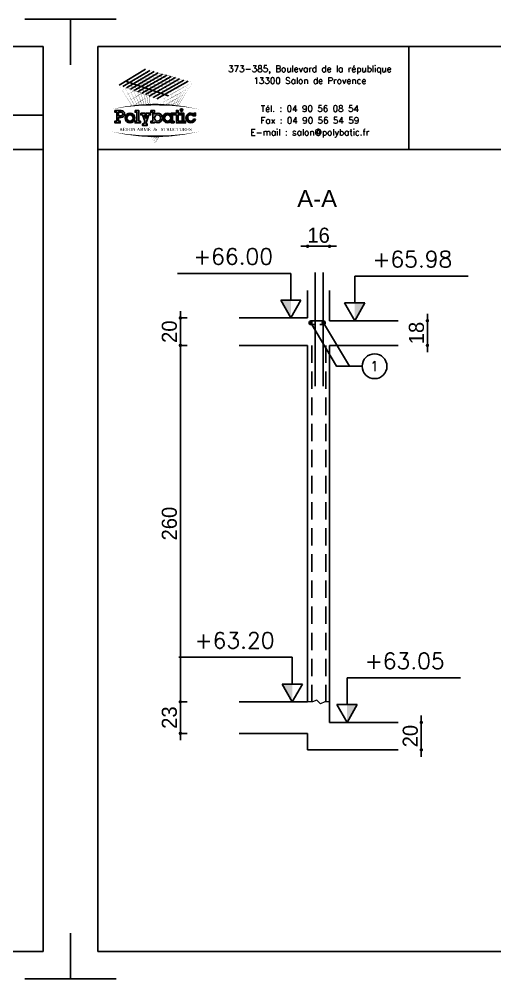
# Model space of a CAD drawing. Header units: metres. Extents: x -5618 to 118954, y -306 to 4637.
# Drawn here: x 16127 to 16474, y 894 to 1594 of the extents above; entities that cross this region are included whole.
import ezdxf
from ezdxf.enums import TextEntityAlignment as Align

# ---------------------------------------------------------------- set-up
doc = ezdxf.new("R2010")
doc.units = ezdxf.units.M
doc.linetypes.add('CACHEX2', pattern=[19.05, 12.7, -6.35])
for name, color, linetype in [('COTATION', 1, 'Continuous'), ('GO-FER-HA', 140, 'Continuous'), ('GO-TEXTE', 9, 'Continuous'), ('K_ENT_M_Building_V.76', 7, 'Continuous'), ('STR_COTATION', 1, 'Continuous'), ('STR_VOI-POT', 6, 'Continuous')]:
    doc.layers.add(name, color=color, linetype=linetype)
doc.layers.add('Kofragna_forma', color=7, linetype='Continuous', lineweight=70)
doc.styles.add('GrDimensions', font='simplex.shx')
doc.styles.add('POLYBATIC', font='TIMES.TTF')
doc.styles.add('schéma', font='simplex.shx')
doc.styles.add('TEXTE', font='romans.shx')
doc.styles.add('TEXTEBA', font='ARIAL.TTF')
doc.dimstyles.new('COUPE-20', dxfattribs={"dimscale": 0.5, "dimtxt": 22, "dimasz": 5, "dimexe": 0.05, "dimexo": 0, "dimgap": 5, "dimtad": 1, "dimdec": 0, "dimdsep": 46, "dimtxsty": 'Standard', "dimblk1": 'DOT', "dimblk2": 'DOT', "dimsah": 1, "dimcen": 0, "dimdle": 150, "dimclrd": 1, "dimclre": 1, "dimclrt": 7, "dimadec": 0, "dimazin": 0, "dimtfac": 1, "dimtdec": 0, "dimtix": 1, "dimtmove": 2, "dimatfit": 3, "dimldrblk": 'DOT', "dimfxl": 0, "dimtvp": 1, "dimtolj": 1, "dimtzin": 0, "dimarcsym": 0})

# ---------------------------------------------------------------- blocks, each defined once
blk = doc.blocks.new('A$C492E529B')
h = blk.add_hatch(color=256)
h.paths.add_polyline_path([(-1.983, 0.1), (-2.083, 0.1), (-2.083, 0.3), (-1.933, 0.3, 1), (-1.933, 0.7), (-2.283, 0.7), (-2.283, 0.6), (-2.183, 0.6), (-2.183, 0.1), (-2.283, 0.1), (-2.283, 0), (-1.983, 0)])
h.paths.add_polyline_path([(-2.083, 0.4), (-2.083, 0.6), (-1.933, 0.6, -1), (-1.933, 0.4)], flags=16)
h = blk.add_hatch(color=256)
h.paths.add_polyline_path([(-1.158, 0.275, 1), (-1.708, 0.275, 1)])
h.paths.add_polyline_path([(-1.608, 0.275, -1), (-1.258, 0.275, -1)], flags=16)
for color, points in [(256, [(-0.938, 0.7), (-1.138, 0.7), (-1.138, 0.6), (-1.038, 0.6), (-1.038, 0.1), (-1.138, 0.1), (-1.138, 0), (-0.838, 0), (-0.838, 0.1), (-0.938, 0.1)]), (256, [(-0.367, 0.45), (-0.268, 0.45), (-0.268, 0.55), (-0.523, 0.55), (-0.523, 0.45), (-0.473, 0.45), (-0.543, 0.253), (-0.612, 0.45), (-0.562, 0.45), (-0.562, 0.55), (-0.818, 0.55), (-0.818, 0.45), (-0.718, 0.45), (-0.595, 0.101), (-0.648, -0.05), (-0.718, -0.05), (-0.718, -0.15), (-0.468, -0.15), (-0.468, -0.05), (-0.543, -0.05)]), (256, [(1.393, 0.55), (1.292, 0.55), (1.292, 0.7), (1.193, 0.7), (1.193, 0.55), (1.093, 0.55), (1.093, 0.45), (1.193, 0.45), (1.193, 0), (1.393, 0), (1.393, 0.1), (1.292, 0.1), (1.292, 0.45), (1.393, 0.45)]), (140, [(1.413, 0.725, 1), (1.563, 0.725, 1)]), (256, [(1.613, 0.55), (1.413, 0.55), (1.413, 0.45), (1.513, 0.45), (1.513, 0.1), (1.413, 0.1), (1.413, 0), (1.712, 0), (1.712, 0.1), (1.613, 0.1)]), (256, [(2.13, 0.4), (2.283, 0.4), (2.283, 0.55), (2.183, 0.55), (2.183, 0.487, 3.359496), (2.272, 0.2), (2.166, 0.2, -3.125802)])]:
    blk.add_hatch(color=color).paths.add_polyline_path(points)
h = blk.add_hatch(color=256)
h.paths.add_polyline_path([(-0.047, 0.487), (-0.047, 0.7), (-0.248, 0.7), (-0.248, 0.6), (-0.147, 0.6), (-0.147, 0.1), (-0.248, 0.1), (-0.248, 0), (-0.047, 0), (-0.047, 0.063, 2.12132)])
h.paths.add_polyline_path([(-0.047, 0.275, -1), (0.303, 0.275, -1)], flags=16)
h = blk.add_hatch(color=256)
h.paths.add_polyline_path([(1.073, 0.1), (0.973, 0.1), (0.973, 0.45), (1.073, 0.45), (1.073, 0.55), (0.873, 0.55), (0.873, 0.487, 2.12132), (0.873, 0.063), (0.873, 0), (1.073, 0)])
h.paths.add_polyline_path([(0.523, 0.275, -1), (0.873, 0.275, -1)], flags=16)
for p, q in [((0.873, 0.55), (0.873, 0.487)), ((1.073, 0.55), (0.873, 0.55)), ((1.073, 0.45), (1.073, 0.55)), ((-0.595, 0.101), (-0.718, 0.45)), ((-0.648, -0.05), (-0.595, 0.101)), ((-0.543, 0.253), (-0.612, 0.45)), ((-0.543, -0.05), (-0.367, 0.45)), ((-0.543, 0.253), (-0.473, 0.45)), ((0.873, 0.063), (0.873, 0)), ((0.973, 0.1), (0.973, 0.45)), ((0.973, 0.45), (1.073, 0.45)), ((1.073, 0.1), (0.973, 0.1)), ((1.073, 0), (1.073, 0.1)), ((2.166, 0.2), (2.272, 0.2)), ((0.873, 0), (1.073, 0))]:
    blk.add_line(p, q)
for points in [[(-2.283, 0.7), (-1.933, 0.7)], [(-2.283, 0.7), (-2.283, 0.6), (-2.183, 0.6), (-2.183, 0.1), (-2.283, 0.1), (-2.283, 0), (-1.983, 0), (-1.983, 0.1), (-2.083, 0.1), (-2.083, 0.3), (-1.933, 0.3)], [(-2.083, 0.4), (-2.083, 0.6), (-1.933, 0.6)], [(-1.138, 0.7), (-0.938, 0.7), (-0.938, 0.1), (-0.838, 0.1), (-0.838, 0), (-1.138, 0), (-1.138, 0.1), (-1.038, 0.1), (-1.038, 0.6), (-1.138, 0.6), (-1.138, 0.7)], [(-0.818, 0.55), (-0.562, 0.55)], [(-0.818, 0.55), (-0.818, 0.45), (-0.718, 0.45)], [(-0.612, 0.45), (-0.562, 0.45), (-0.562, 0.55)], [(-0.523, 0.55), (-0.268, 0.55), (-0.268, 0.45), (-0.367, 0.45)], [(-0.473, 0.45), (-0.523, 0.45), (-0.523, 0.55)], [(-0.248, 0.7), (-0.248, 0.6), (-0.147, 0.6), (-0.147, 0.1), (-0.248, 0.1), (-0.248, 0), (-0.047, 0), (-0.047, 0.063)], [(-0.047, 0.487), (-0.047, 0.7), (-0.248, 0.7)], [(1.093, 0.55), (1.193, 0.55), (1.193, 0.7), (1.292, 0.7), (1.292, 0.55), (1.393, 0.55), (1.393, 0.45), (1.292, 0.45), (1.292, 0.1), (1.393, 0.1), (1.393, 0), (1.193, 0), (1.193, 0.45), (1.093, 0.45)], [(1.093, 0.45), (1.093, 0.55)], [(1.413, 0.45), (1.413, 0.55), (1.613, 0.55), (1.613, 0.1), (1.712, 0.1), (1.712, 0), (1.413, 0), (1.413, 0.1), (1.513, 0.1), (1.513, 0.45), (1.413, 0.45)], [(2.183, 0.487), (2.183, 0.55), (2.283, 0.55), (2.283, 0.4), (2.13, 0.4)], [(-2.083, 0.4), (-1.933, 0.4)], [(-0.648, -0.05), (-0.718, -0.05), (-0.718, -0.15), (-0.468, -0.15), (-0.468, -0.05), (-0.543, -0.05)]]:
    blk.add_lwpolyline(points)
for centre, radius in [((-1.433, 0.275), 0.275), ((-1.433, 0.275), 0.175), ((0.128, 0.275), 0.175), ((0.698, 0.275), 0.175)]:
    blk.add_circle(centre, radius)
at = {"color": 140}
blk.add_circle((1.488, 0.725), 0.075, dxfattribs=at)
for centre, radius, start, end in [((-1.933, 0.5), 0.2, 270, 90), ((-1.933, 0.5), 0.1, 270, 90), ((0.128, 0.275), 0.275, 230.4788, 129.5212), ((0.698, 0.275), 0.275, 50.4788, 309.5212), ((2.008, 0.275), 0.275, 50.4788, 344.1734), ((2.008, 0.275), 0.175, 45.5847, 334.6231)]:
    blk.add_arc(centre, radius, start, end)
blk = doc.blocks.new('POLYBATIC')
at = {"color": 140}
for p, q in [((-0.43, 3.281), (-1.602, 2.578)), ((-1.435, 2.518), (-0.241, 3.228)), ((-1.268, 2.457), (-0.053, 3.175)), ((0.135, 3.121), (-1.101, 2.397)), ((-0.934, 2.337), (0.323, 3.068)), ((-0.767, 2.276), (0.511, 3.015)), ((-1.309, 2.754), (0.586, 2.109)), ((0.7, 2.962), (-0.6, 2.216)), ((-0.433, 2.156), (0.888, 2.908)), ((1.076, 2.855), (-0.266, 2.095)), ((-0.099, 2.035), (1.264, 2.802)), ((1.452, 2.749), (0.067, 1.974))]:
    blk.add_line(p, q, dxfattribs=at)
for points in [[(-1.016, 2.93, 0.0156, 0, 0), (-0.43, 3.281, 0, 0, 0)], [(-0.391, 2.983, 0, 0.0156, 0), (-0.923, 2.663, 0, 0, 0)], [(0.122, 2.71, 0.0156, 0, 0), (-0.869, 3.018, 0, 0, 0)], [(-0.491, 1.706, 0.0136, 0, 0), (-0.869, 3.018, 0, 0, 0)], [(-0.838, 2.873, 0.0156, 0, 0), (-0.241, 3.228, 0, 0, 0)], [(0.283, 2.803, 0.0156, 0, 0), (-0.723, 3.105, 0, 0, 0)], [(-0.398, 1.71, 0.014, 0, 0), (-0.723, 3.105, 0, 0, 0)], [(-0.661, 2.816, 0.0156, 0, 0), (-0.053, 3.175, 0, 0, 0)], [(0.444, 2.896, 0.0156, 0, 0), (-0.576, 3.193, 0, 0, 0)], [(-0.309, 1.714, 0.0145, 0, 0), (-0.576, 3.193, 0, 0, 0)], [(-0.483, 2.759, 0.0156, 0, 0), (0.135, 3.121, 0, 0, 0)], [(0.605, 2.988, 0.0156, 0, 0), (-0.43, 3.281, 0, 0, 0)], [(-0.225, 1.716, 0.0149, 0, 0), (-0.43, 3.281, 0, 0, 0)], [(-0.305, 2.702, 0.0156, 0, 0), (0.323, 3.068, 0, 0, 0)], [(-0.128, 2.646, 0.0156, 0, 0), (0.511, 3.015, 0, 0, 0)], [(1.641, 2.695, 0, 0.0156, 0), (0.605, 2.988, 0, 0, 0)], [(-1.602, 2.578, 0, 0.0156, 0), (-1.016, 2.93, 0, 0, 0)], [(-0.684, 2.246, 0.0156, 0, 0), (-1.602, 2.578, 0, 0, 0)], [(-1.031, 1.66, 0.0111, 0, 0), (-1.602, 2.578, 0, 0, 0)], [(-1.456, 2.344, 0, 0.0156, 0), (-0.923, 2.663, 0, 0, 0)], [(-0.522, 2.339, 0.0156, 0, 0), (-1.455, 2.666, 0, 0, 0)], [(-0.913, 1.673, 0.0116, 0, 0), (-1.455, 2.666, 0, 0, 0)], [(-1.435, 2.518, 0, 0.0156, 0), (-0.838, 2.873, 0, 0, 0)], [(-0.361, 2.432, 0.0156, 0, 0), (-1.309, 2.754, 0, 0, 0)], [(-0.8, 1.684, 0.0121, 0, 0), (-1.309, 2.754, 0, 0, 0)], [(-1.268, 2.457, 0, 0.0156, 0), (-0.661, 2.816, 0, 0, 0)], [(-0.2, 2.524, 0.0156, 0, 0), (-1.162, 2.842, 0, 0, 0)], [(-0.692, 1.693, 0.0126, 0, 0), (-1.162, 2.842, 0, 0, 0)], [(-1.101, 2.397, 0, 0.0156, 0), (-0.483, 2.759, 0, 0, 0)], [(-0.039, 2.617, 0.0156, 0, 0), (-1.016, 2.93, 0, 0, 0)], [(-0.589, 1.7, 0.0131, 0, 0), (-1.016, 2.93, 0, 0, 0)], [(-0.934, 2.337, 0, 0.0156, 0), (-0.305, 2.702, 0, 0, 0)], [(-0.352, 2.685, 0, 0.0156, 0), (-0.831, 2.397, 0, 0, 0)], [(-0.767, 2.276, 0, 0.0156, 0), (-0.128, 2.646, 0, 0, 0)], [(-0.6, 2.216, 0, 0.0156, 0), (0.05, 2.589, 0, 0, 0)], [(0.937, 2.305, 0, 0.0156, 0), (-0.039, 2.617, 0, 0, 0)], [(0.05, 2.589, 0.0156, 0, 0), (0.7, 2.962, 0, 0, 0)], [(1.113, 2.402, 0, 0.0156, 0), (0.122, 2.71, 0, 0, 0)], [(0.227, 2.532, 0.0156, 0, 0), (0.888, 2.908, 0, 0, 0)], [(1.289, 2.5, 0, 0.0156, 0), (0.283, 2.803, 0, 0, 0)], [(0.405, 2.475, 0.0156, 0, 0), (1.076, 2.855, 0, 0, 0)], [(1.465, 2.598, 0, 0.0156, 0), (0.444, 2.896, 0, 0, 0)], [(0.582, 2.418, 0.0156, 0, 0), (1.264, 2.802, 0, 0, 0)], [(0.76, 2.362, 0.0156, 0, 0), (1.452, 2.749, 0, 0, 0)], [(0.937, 2.305, 0.0156, 0, 0), (1.641, 2.695, 0, 0, 0)], [(0.942, 1.67, 0.0112, 0, 0), (1.465, 2.598, 0, 0, 0)], [(1.012, 1.663, 0.012, 0, 0), (1.641, 2.695, 0, 0, 0)], [(-1.31, 2.109, 0, 0.0156, 0), (-0.831, 2.397, 0, 0, 0)], [(-1.165, 1.875, 0, 0.0156, 0), (-0.739, 2.131, 0, 0, 0)], [(-0.312, 2.386, 0, 0.0156, 0), (-0.739, 2.131, 0, 0, 0)], [(0.234, 1.914, 0, 0.0156, 0), (-0.684, 2.246, 0, 0, 0)], [(0.41, 2.012, 0, 0.0156, 0), (-0.522, 2.339, 0, 0, 0)], [(-0.433, 2.156, 0, 0.0156, 0), (0.227, 2.532, 0, 0, 0)], [(0.586, 2.109, 0, 0.0156, 0), (-0.361, 2.432, 0, 0, 0)], [(-0.266, 2.095, 0, 0.0156, 0), (0.405, 2.475, 0, 0, 0)], [(0.762, 2.207, 0, 0.0156, 0), (-0.2, 2.524, 0, 0, 0)], [(-0.099, 2.035, 0, 0.0156, 0), (0.582, 2.418, 0, 0, 0)], [(0.067, 1.974, 0, 0.0156, 0), (0.76, 2.362, 0, 0, 0)], [(0.234, 1.914, 0, 0.0156, 0), (0.937, 2.305, 0, 0, 0)], [(0.587, 1.7, 0.00718, 0, 0), (0.762, 2.207, 0, 0, 0)], [(0.689, 1.693, 0.0083, 0, 0), (0.937, 2.305, 0, 0, 0)], [(0.765, 1.884, 0.0156, 0, 0), (1.342, 2.205, 0, 0, 0)], [(0.781, 1.685, 0.00933, 0, 0), (1.113, 2.402, 0, 0, 0)], [(0.852, 2.095, 0.0156, 0, 0), (1.491, 2.45, 0, 0, 0)], [(0.865, 1.678, 0.0103, 0, 0), (1.289, 2.5, 0, 0, 0)], [(-1.953, 1.508, 0, 0.0781, -0.053843), (0, 1.719, 0, 0, 0)], [(-1.019, 1.641, 0, 0.0156, 0), (-0.646, 1.864, 0, 0, 0)], [(-0.273, 2.088, 0, 0.0156, 0), (-0.646, 1.864, 0, 0, 0)], [(-0.234, 1.79, 0, 0.00638, 0), (-0.365, 1.711, 0, 0.00638, 0)], [(1.953, 1.508, 0, 0.0781, 0.053843), (0, 1.719, 0, 0, 0)], [(0.213, 1.74, 0, 0.0156, 0), (0.852, 2.095, 0, 0, 0)], [(0.21, 1.716, 0.00323, 0, 0), (0.234, 1.914, 0, 0, 0)], [(0.349, 1.712, 0.00465, 0, 0), (0.41, 2.012, 0, 0, 0)], [(0.447, 1.708, 0.00693, 0.0156, 0), (0.767, 1.886, 0, 0, 0)], [(0.474, 1.706, 0.00597, 0, 0), (0.586, 2.109, 0, 0, 0)], [(0.68, 1.675, 0.0156, 0, 0), (1.193, 1.96, 0, 0, 0)], [(0.96, 1.668, 0.00293, 0, 0), (1.044, 1.715, 0, 0, 0)], [(-1.953, 0.523, 0, 0.0781, 0.053843), (0, 0.312, 0, 0, 0)], [(1.953, 0.523, 0, 0.0781, -0.053843), (0, 0.312, 0, 0, 0)], [(0, 0, 0, 0.00381, 0), (-0.195, 0.315, 0, 0.00381, 0)], [(0, 0, 0, 0.00368, 0), (-0.171, 0.314, 0, 0.00368, 0)], [(0, 0, 0, 0.00356, 0), (-0.149, 0.314, 0, 0.00356, 0)], [(0, 0, 0, 0.00345, 0), (-0.128, 0.313, 0, 0.00345, 0)], [(0, 0, 0, 0.00334, 0), (-0.109, 0.313, 0, 0.00334, 0)], [(0, 0, 0, 0.00324, 0), (-0.09, 0.313, 0, 0.00324, 0)], [(0, 0, 0, 0.00315, 0), (-0.073, 0.313, 0, 0.00315, 0)], [(0, 0, 0, 0.00306, 0), (-0.056, 0.313, 0, 0.00306, 0)], [(0, 0, 0, 0.00306, 0), (-0.056, 0.313, 0, 0.00306, 0)], [(0, 0, 0, 0.00298, 0), (-0.041, 0.313, 0, 0.00298, 0)], [(0, 0, 0, 0.0051, 0), (0.038, 0.313, 0, 0.0051, 0)], [(0, 0, 0, 0.00425, 0), (0.127, 0.313, 0, 0.00425, 0)], [(0, 0, 0, 0.00408, 0), (0.145, 0.314, 0, 0.00408, 0)], [(0, 0, 0, 0.00392, 0), (0.162, 0.314, 0, 0.00392, 0)], [(0, 0, 0, 0.00378, 0), (0.177, 0.314, 0, 0.00378, 0)], [(0, 0, 0, 0.00365, 0), (0.191, 0.315, 0, 0.00365, 0)], [(0, 0, 0, 0.00486, 0), (0.064, 0.313, 0, 0.00486, 0)], [(0, 0, 0, 0.00464, 0), (0.087, 0.313, 0, 0.00464, 0)], [(0, 0, 0, 0.00443, 0), (0.108, 0.313, 0, 0.00443, 0)]]:
    blk.add_lwpolyline(points, format="xyseb", dxfattribs=at)
at = {"color": 5, "xscale": 0.78125, "yscale": 0.78125, "zscale": 0.78125}
blk.add_blockref('A$C492E529B', (0, 0.91), dxfattribs=at)
at = {"lineweight": 60, "style": 'POLYBATIC'}
for s, p in [('BÉTON ARMÉ', (-1.587, 0.547)), ('STRUCTURES', (0.24, 0.547))]:
    blk.add_text(s, height=0.1406, dxfattribs=at).set_placement(p)
at = {"color": 140, "style": 'POLYBATIC'}
blk.add_text('&', height=0.141, dxfattribs=at).set_placement((0, 0.547), align=Align.CENTER)
blk = doc.blocks.new('_DOT')
at = {"color": 0, "linetype": 'ByBlock'}
blk.add_line((-0.5, 0), (-1, 0), dxfattribs=at)
at = {"color": 0, "linetype": 'ByBlock', "const_width": 0.5}
blk.add_lwpolyline([(-0.25, 0, 1), (0.25, 0, 1)], format="xyb", close=True, dxfattribs=at)
blk = doc.blocks.new('*D827')
at = {"layer": 'COTATION', "color": 1, "lineweight": -2, "ltscale": 4.5}
for p, q in [((16244.76, 1098.29), (16244.76, 1100.79)), ((16249.76, 1095.79), (16244.74, 1095.79)), ((16244.76, 1072.79), (16244.76, 1095.79)), ((16249.76, 1072.79), (16244.74, 1072.79)), ((16244.76, 1070.29), (16244.76, 1067.79))]:
    blk.add_line(p, q, dxfattribs=at)
at = {"layer": 'DEFPOINTS', "color": 0, "lineweight": -3, "ltscale": 4.5}
for p in [(16244.76, 1095.79), (16287.54, 1095.79), (16287.54, 1072.79)]:
    blk.add_point(p, dxfattribs=at)
at = {"layer": 'COTATION', "color": 1, "lineweight": -2, "ltscale": 4.5, "xscale": 2.5, "yscale": 2.5, "zscale": 2.5}
for p, rotation in [((16244.76, 1095.79), 270), ((16244.76, 1072.79), 90)]:
    blk.add_blockref('_DOT', p, dxfattribs=dict(at, rotation=rotation))
at = {"layer": 'COTATION', "color": 7, "lineweight": -3, "ltscale": 4.5, "insert": (16236.76, 1084.29), "char_height": 11, "attachment_point": 5, "rotation": 90}
blk.add_mtext('\\A1;23', dxfattribs=at)
blk = doc.blocks.new('*D828')
at = {"layer": 'COTATION', "color": 1, "lineweight": -2, "ltscale": 4.5}
for p, q in [((16249.76, 1355.79), (16244.74, 1355.79)), ((16244.76, 1098.29), (16244.76, 1353.29)), ((16249.76, 1095.79), (16244.74, 1095.79))]:
    blk.add_line(p, q, dxfattribs=at)
at = {"layer": 'DEFPOINTS', "color": 0, "lineweight": -3, "ltscale": 4.5}
for p in [(16244.76, 1355.79), (16287.54, 1355.79), (16287.54, 1095.79)]:
    blk.add_point(p, dxfattribs=at)
at = {"layer": 'COTATION', "color": 1, "lineweight": -2, "ltscale": 4.5, "xscale": 2.5, "yscale": 2.5, "zscale": 2.5}
for p, rotation in [((16244.76, 1355.79), 90), ((16244.76, 1095.79), 270)]:
    blk.add_blockref('_DOT', p, dxfattribs=dict(at, rotation=rotation))
at = {"layer": 'COTATION', "color": 7, "lineweight": -3, "ltscale": 4.5, "insert": (16236.76, 1225.79), "char_height": 11, "attachment_point": 5, "rotation": 90}
blk.add_mtext('\\A1;260', dxfattribs=at)
blk = doc.blocks.new('*D829')
at = {"layer": 'COTATION', "color": 1, "lineweight": -2, "ltscale": 4.5}
for p, q in [((16244.76, 1378.29), (16244.76, 1380.79)), ((16249.76, 1375.79), (16244.74, 1375.79)), ((16244.76, 1355.79), (16244.76, 1375.79)), ((16249.76, 1355.79), (16244.74, 1355.79)), ((16244.76, 1353.29), (16244.76, 1350.79))]:
    blk.add_line(p, q, dxfattribs=at)
at = {"layer": 'DEFPOINTS', "color": 0, "lineweight": -3, "ltscale": 4.5}
for p in [(16244.76, 1375.79), (16287.54, 1375.79), (16287.54, 1355.79)]:
    blk.add_point(p, dxfattribs=at)
at = {"layer": 'COTATION', "color": 1, "lineweight": -2, "ltscale": 4.5, "xscale": 2.5, "yscale": 2.5, "zscale": 2.5}
for p, rotation in [((16244.76, 1375.79), 270), ((16244.76, 1355.79), 90)]:
    blk.add_blockref('_DOT', p, dxfattribs=dict(at, rotation=rotation))
at = {"layer": 'COTATION', "color": 7, "lineweight": -3, "ltscale": 4.5, "insert": (16236.76, 1365.79), "char_height": 11, "attachment_point": 5, "rotation": 90}
blk.add_mtext('\\A1;20', dxfattribs=at)
blk = doc.blocks.new('*D830')
at = {"layer": 'DEFPOINTS', "color": 0, "lineweight": -3, "ltscale": 4.5}
for p in [(16337.54, 1428.07), (16337.54, 1395.79, 187.69), (16353.54, 1395.79, 187.69)]:
    blk.add_point(p, dxfattribs=at)
at = {"layer": 'STR_COTATION', "color": 1, "lineweight": -2, "ltscale": 4.5}
for p, q in [((16335.04, 1428.07), (16332.54, 1428.07)), ((16337.54, 1428.08), (16337.54, 1428.09)), ((16353.54, 1428.07), (16337.54, 1428.07)), ((16353.54, 1428.08), (16353.54, 1428.09)), ((16356.04, 1428.07), (16358.54, 1428.07))]:
    blk.add_line(p, q, dxfattribs=at)
at = {"layer": 'STR_COTATION', "color": 1, "lineweight": -2, "ltscale": 4.5, "xscale": 2.5, "yscale": 2.5, "zscale": 2.5}
blk.add_blockref('_DOT', (16337.54, 1428.07), dxfattribs=at)
at = {"layer": 'STR_COTATION', "color": 1, "lineweight": -2, "ltscale": 4.5, "xscale": 2.5, "yscale": 2.5, "zscale": 2.5, "rotation": 180}
blk.add_blockref('_DOT', (16353.54, 1428.07), dxfattribs=at)
at = {"layer": 'STR_COTATION', "color": 7, "lineweight": -3, "ltscale": 4.5, "insert": (16345.54, 1436.07), "char_height": 11, "attachment_point": 5}
blk.add_mtext('\\A1;16', dxfattribs=at)
blk = doc.blocks.new('*D831')
at = {"layer": 'DEFPOINTS', "color": 0, "lineweight": -3, "ltscale": 4.5}
for p in [(16403.54, 1080.79, 187.69), (16420.44, 1080.79), (16401.56, 1060.79, 187.69)]:
    blk.add_point(p, dxfattribs=at)
at = {"layer": 'STR_COTATION', "color": 1, "lineweight": -2, "ltscale": 4.5}
for p, q in [((16420.44, 1083.29), (16420.44, 1085.79)), ((16420.44, 1060.79), (16420.44, 1080.79)), ((16420.46, 1080.79), (16420.47, 1080.79)), ((16420.44, 1058.29), (16420.44, 1055.79)), ((16420.46, 1060.79), (16420.47, 1060.79))]:
    blk.add_line(p, q, dxfattribs=at)
at = {"layer": 'STR_COTATION', "color": 1, "lineweight": -2, "ltscale": 4.5, "xscale": 2.5, "yscale": 2.5, "zscale": 2.5}
for p, rotation in [((16420.44, 1080.79), 270), ((16420.44, 1060.79), 90)]:
    blk.add_blockref('_DOT', p, dxfattribs=dict(at, rotation=rotation))
at = {"layer": 'STR_COTATION', "color": 7, "lineweight": -3, "ltscale": 4.5, "insert": (16412.44, 1070.79), "char_height": 11, "attachment_point": 5, "rotation": 90}
blk.add_mtext('\\A1;20', dxfattribs=at)
blk = doc.blocks.new('*D832')
at = {"layer": 'DEFPOINTS', "color": 0, "lineweight": -3, "ltscale": 4.5}
for p in [(16403.54, 1373.79, 281.53), (16424.94, 1373.79), (16403.54, 1355.79, 281.53)]:
    blk.add_point(p, dxfattribs=at)
at = {"layer": 'STR_COTATION', "color": 1, "lineweight": -2, "ltscale": 4.5}
for p, q in [((16424.94, 1376.29), (16424.94, 1378.79)), ((16424.94, 1355.79), (16424.94, 1373.79)), ((16424.96, 1373.79), (16424.96, 1373.79)), ((16424.94, 1353.29), (16424.94, 1350.79)), ((16424.96, 1355.79), (16424.96, 1355.79))]:
    blk.add_line(p, q, dxfattribs=at)
at = {"layer": 'STR_COTATION', "color": 1, "lineweight": -2, "ltscale": 4.5, "xscale": 2.5, "yscale": 2.5, "zscale": 2.5}
for p, rotation in [((16424.94, 1373.79), 270), ((16424.94, 1355.79), 90)]:
    blk.add_blockref('_DOT', p, dxfattribs=dict(at, rotation=rotation))
at = {"layer": 'STR_COTATION', "color": 7, "lineweight": -3, "ltscale": 4.5, "insert": (16416.94, 1364.79), "char_height": 11, "attachment_point": 5, "rotation": 90}
blk.add_mtext('\\A1;18', dxfattribs=at)

msp = doc.modelspace()

# ---------------------------------------------------------------- linework, layer by layer
msp.add_line((15939.84, 1523.74), (16144.69, 1523.74))
at = {"color": 7, "linetype": 'Continuous', "lineweight": -3}
for p, q in [((16332.71, 1388.79, 187.69), (16317.96, 1388.79, 187.69)), ((16325.33, 1375.79, 187.69), (16317.96, 1388.79, 187.69)), ((16332.71, 1388.79, 187.69), (16317.96, 1388.79, 187.69)), ((16325.33, 1375.79, 187.69), (16317.96, 1388.79, 187.69)), ((16325.33, 1375.79, 187.69), (16332.71, 1388.79, 187.69)), ((16325.33, 1375.79, 187.69), (16332.71, 1388.79, 187.69)), ((16364.52, 1386.79, 281.53), (16379.28, 1386.79, 281.53)), ((16371.9, 1373.79, 281.53), (16364.52, 1386.79, 281.53)), ((16364.52, 1386.79, 281.53), (16379.28, 1386.79, 281.53)), ((16371.9, 1373.79, 281.53), (16364.52, 1386.79, 281.53)), ((16371.9, 1373.79, 281.53), (16379.28, 1386.79, 281.53)), ((16371.9, 1373.79, 281.53), (16379.28, 1386.79, 281.53)), ((16333.76, 1108.79, 187.69), (16319.01, 1108.79, 187.69)), ((16326.39, 1095.79, 187.69), (16319.01, 1108.79, 187.69)), ((16333.76, 1108.79, 187.69), (16319.01, 1108.79, 187.69)), ((16326.39, 1095.79, 187.69), (16319.01, 1108.79, 187.69)), ((16326.39, 1095.79, 187.69), (16333.76, 1108.79, 187.69)), ((16326.39, 1095.79, 187.69), (16333.76, 1108.79, 187.69)), ((16358.95, 1093.79, 187.69), (16373.7, 1093.79, 187.69)), ((16366.33, 1080.79, 187.69), (16358.95, 1093.79, 187.69)), ((16358.95, 1093.79, 187.69), (16373.7, 1093.79, 187.69)), ((16366.33, 1080.79, 187.69), (16358.95, 1093.79, 187.69)), ((16366.33, 1080.79, 187.69), (16373.7, 1093.79, 187.69)), ((16366.33, 1080.79, 187.69), (16373.7, 1093.79, 187.69))]:
    msp.add_line(p, q, dxfattribs=at)
for points in [[(16131.36, 1593.71), (16164.69, 1593.71), (16164.69, 1560.38)], [(16164.69, 1560.38), (16164.69, 1593.71), (16198.02, 1593.71)], [(16411.33, 1573.71), (16411.34, 1498.77)], [(16144.69, 1498.77), (15194.79, 1498.77)], [(17134.59, 1498.77), (16184.69, 1498.77)], [(16164.69, 927.11), (16164.69, 893.78), (16131.36, 893.78)], [(16164.69, 927.11), (16164.69, 893.78), (16198.02, 893.78)]]:
    msp.add_lwpolyline(points)
for points in [[(15194.79, 1573.71), (15194.79, 913.78), (16144.69, 913.78), (16144.69, 1573.71)], [(16184.69, 1573.71), (16184.69, 913.78), (17134.59, 913.78), (17134.59, 1573.71)]]:
    msp.add_lwpolyline(points, close=True)
at = {"lineweight": 18, "elevation": 187.69}
msp.add_lwpolyline([(16353.54, 1095.79), (16350.07, 1095.79), (16347.05, 1094.36), (16344.3, 1097.13), (16341.14, 1095.79), (16337.54, 1095.79)], dxfattribs=at)
at = {"color": 7, "linetype": 'Continuous', "lineweight": -3}
for points in [[(16317.96, 1388.79, 187.69), (16325.33, 1375.79, 187.69), (16325.33, 1388.76, 187.69)], [(16317.96, 1388.79, 187.69), (16325.33, 1375.79, 187.69), (16325.33, 1388.76, 187.69)], [(16379.28, 1386.79, 281.53), (16371.9, 1373.79, 281.53), (16371.9, 1386.76, 281.53)], [(16379.28, 1386.79, 281.53), (16371.9, 1373.79, 281.53), (16371.9, 1386.76, 281.53)], [(16319.01, 1108.79, 187.69), (16326.39, 1095.79, 187.69), (16326.39, 1108.75, 187.69)], [(16319.01, 1108.79, 187.69), (16326.39, 1095.79, 187.69), (16326.39, 1108.75, 187.69)], [(16373.7, 1093.79, 187.69), (16366.33, 1080.79, 187.69), (16366.33, 1093.75, 187.69)], [(16373.7, 1093.79, 187.69), (16366.33, 1080.79, 187.69), (16366.33, 1093.75, 187.69)]]:
    msp.add_solid(points, dxfattribs=at)
at = {"layer": 'GO-FER-HA', "elevation": 93.84}
for points in [[(16339.91, 1372.22), (16358.69, 1340.59), (16377.28, 1340.59)], [(16349.24, 1372.22), (16368.02, 1340.59), (16377.28, 1340.59)]]:
    msp.add_lwpolyline(points, dxfattribs=at)
at = {"layer": 'GO-FER-HA'}
msp.add_circle((16386.33, 1340.59, 93.84), 9.06, dxfattribs=at)
at = {"layer": 'K_ENT_M_Building_V.76', "color": 30, "linetype": 'Continuous', "lineweight": -3}
for p, q in [((16318.83, 1408.29, 187.69), (16242.69, 1408.29, 187.69)), ((16318.83, 1408.29, 187.69), (16242.69, 1408.29, 187.69)), ((16325.33, 1408.29, 187.69), (16318.83, 1408.29, 187.69)), ((16325.33, 1408.29, 187.69), (16318.83, 1408.29, 187.69)), ((16325.33, 1388.79, 187.69), (16325.33, 1408.29, 187.69)), ((16325.33, 1388.79, 187.69), (16325.33, 1408.29, 187.69)), ((16371.9, 1386.79, 281.53), (16371.9, 1406.29, 281.53)), ((16371.9, 1406.29, 281.53), (16378.4, 1406.29, 281.53)), ((16371.9, 1386.79, 281.53), (16371.9, 1406.29, 281.53)), ((16371.9, 1406.29, 281.53), (16378.4, 1406.29, 281.53)), ((16378.4, 1406.29, 281.53), (16454.54, 1406.29, 281.53)), ((16378.4, 1406.29, 281.53), (16454.54, 1406.29, 281.53)), ((16319.89, 1128.29, 187.69), (16243.75, 1128.29, 187.69)), ((16319.89, 1128.29, 187.69), (16243.75, 1128.29, 187.69)), ((16326.39, 1128.29, 187.69), (16319.89, 1128.29, 187.69)), ((16326.39, 1128.29, 187.69), (16319.89, 1128.29, 187.69)), ((16326.39, 1108.79, 187.69), (16326.39, 1128.29, 187.69)), ((16326.39, 1108.79, 187.69), (16326.39, 1128.29, 187.69)), ((16366.33, 1093.79, 187.69), (16366.33, 1113.29, 187.69)), ((16366.33, 1113.29, 187.69), (16372.83, 1113.29, 187.69)), ((16366.33, 1093.79, 187.69), (16366.33, 1113.29, 187.69)), ((16366.33, 1113.29, 187.69), (16372.83, 1113.29, 187.69)), ((16372.83, 1113.29, 187.69), (16448.97, 1113.29, 187.69)), ((16372.83, 1113.29, 187.69), (16448.97, 1113.29, 187.69))]:
    msp.add_line(p, q, dxfattribs=at)
at = {"layer": 'Kofragna_forma', "color": 4, "lineweight": -3}
for p, q in [((16337.54, 1375.79, 187.69), (16337.54, 1395.79, 187.69)), ((16353.54, 1395.79, 187.69), (16353.54, 1373.79, 187.69)), ((16287.54, 1375.79, 187.69), (16337.54, 1375.79, 187.69)), ((16353.54, 1373.79, 281.53), (16403.54, 1373.79, 281.53)), ((16337.54, 1355.79, 187.69), (16287.54, 1355.79, 187.69)), ((16337.54, 1095.79, 187.69), (16337.54, 1355.79, 187.69)), ((16353.54, 1355.79, 187.69), (16353.54, 1080.79, 187.69)), ((16403.54, 1355.79, 281.53), (16353.54, 1355.79, 281.53)), ((16337.54, 1095.79, 187.69), (16287.54, 1095.79, 187.69)), ((16403.54, 1080.79, 187.69), (16353.54, 1080.79, 187.69)), ((16337.54, 1072.79, 187.69), (16287.54, 1072.79, 187.69)), ((16337.54, 1060.79, 187.69), (16337.54, 1072.79, 187.69)), ((16403.54, 1060.79, 187.69), (16337.54, 1060.79, 187.69))]:
    msp.add_line(p, q, dxfattribs=at)
at = {"layer": 'STR_VOI-POT', "color": 3}
for p, q in [((16343.13, 1408.96, 93.84), (16343.13, 1325.96, 93.84)), ((16348.85, 1408.96, 93.84), (16348.85, 1325.96, 93.84))]:
    msp.add_line(p, q, dxfattribs=at)
at = {"layer": 'STR_VOI-POT', "const_width": 1.44, "elevation": 93.84}
for points in [[(16339.19, 1372.22, -1), (16340.63, 1372.22, -1)], [(16348.37, 1372.22, -1), (16349.81, 1372.22, -1)]]:
    msp.add_lwpolyline(points, format="xyb", close=True, dxfattribs=at)
at = {"layer": 'STR_VOI-POT', "elevation": 93.84}
msp.add_lwpolyline([(16342.53, 1370.92), (16339.91, 1370.92, -0.414214), (16338.6, 1372.22), (16338.6, 1372.31, -0.414214), (16339.91, 1373.62), (16349.09, 1373.62, -0.431995), (16350.4, 1372.22), (16350.4, 1372.22, -0.414214), (16349.09, 1370.92), (16346.48, 1370.92)], format="xyb", dxfattribs=at)
at = {"layer": 'STR_VOI-POT', "color": 1, "linetype": 'CACHEX2', "elevation": 93.84}
for points in [[(16340.54, 1355.79), (16340.54, 1095.79)], [(16350.8, 1355.79), (16350.8, 1095.79)]]:
    msp.add_lwpolyline(points, dxfattribs=at)

# ---------------------------------------------------------------- block references
at = {"xscale": 16.49835000000894, "yscale": 16.49834999989253, "zscale": 16.49835000000003}
msp.add_blockref('POLYBATIC', (16226.46, 1503.09), dxfattribs=at)

# ---------------------------------------------------------------- texts
at = {"style": 'schéma'}
for s, p in [('373-385, Boulevard de la république', (16339.21, 1555.18)), ('13300 Salon de Provence', (16339.21, 1546.55)), ('Tél. : 04 90 56 08 54', (16339.21, 1526.16)), ('Fax : 04 90 56 54 59', (16339.21, 1517.53)), ('E-mail : salon@polybatic.fr', (16339.21, 1508.9))]:
    msp.add_text(s, height=4.6662, dxfattribs=at).set_placement(p, align=Align.CENTER)
at = {"layer": 'GO-FER-HA', "style": 'TEXTE'}
msp.add_text('1', height=7.2, dxfattribs=at).set_placement((16386.33, 1340.59, 93.84), align=Align.MIDDLE_CENTER)
at = {"layer": 'GO-TEXTE', "style": 'TEXTEBA'}
msp.add_text('A-A', height=12.497, dxfattribs=at).set_placement((16329.94, 1456.62, 187.69))
at = {"layer": 'K_ENT_M_Building_V.76', "color": 0, "linetype": 'Continuous', "lineweight": -3, "char_height": 11.7, "style": 'GrDimensions'}
for s, insert, attachment_point in [('+66.00', (16312.33, 1414.79, 187.69), 9), ('+65.98', (16384.9, 1412.79, 281.53), 7), ('\\A1;+63.20', (16313.39, 1134.79, 187.69), 9), ('\\A1;+63.05', (16379.33, 1119.79, 187.69), 7)]:
    msp.add_mtext(s, dxfattribs=dict(at, insert=insert, attachment_point=attachment_point))

# ---------------------------------------------------------------- dimensions: what is measured, and where the dimension line sits
at = {"layer": 'COTATION', "lineweight": -3, "ltscale": 4.5}
for base, p1, p2, picture, middle in [((16244.76, 1375.79, 93.84), (16287.54, 1355.79, 93.84), (16287.54, 1375.79, 93.84), '*D829', (16236.76, 1365.79, 93.84)), ((16244.76, 1355.79, 93.84), (16287.54, 1095.79, 93.84), (16287.54, 1355.79, 93.84), '*D828', (16236.76, 1225.79, 93.84)), ((16244.76, 1095.79, 93.84), (16287.54, 1072.79, 93.84), (16287.54, 1095.79, 93.84), '*D827', (16236.76, 1084.29, 93.84))]:
    dim = msp.add_linear_dim(base=base, p1=p1, p2=p2, angle=90, dimstyle='COUPE-20', dxfattribs=at)
    dim.commit()
    dim.dimension.update_dxf_attribs({"geometry": picture, "text_midpoint": middle})
at = {"layer": 'STR_COTATION', "lineweight": -3, "ltscale": 4.5}
for base, p1, p2, angle, picture, middle in [((16337.54, 1428.07), (16353.54, 1395.79, 187.69), (16337.54, 1395.79, 187.69), 180, '*D830', (16345.54, 1436.07)), ((16424.94, 1373.79), (16403.54, 1355.79, 281.53), (16403.54, 1373.79, 281.53), 90, '*D832', (16416.94, 1364.79)), ((16420.44, 1080.79), (16401.56, 1060.79, 187.69), (16403.54, 1080.79, 187.69), 90, '*D831', (16412.44, 1070.79))]:
    dim = msp.add_linear_dim(base=base, p1=p1, p2=p2, angle=angle, dimstyle='COUPE-20', override={"dimfxl": 0.1}, dxfattribs=at)
    dim.commit()
    dim.dimension.update_dxf_attribs({"geometry": picture, "text_midpoint": middle})

doc.saveas('drawing.dxf')
